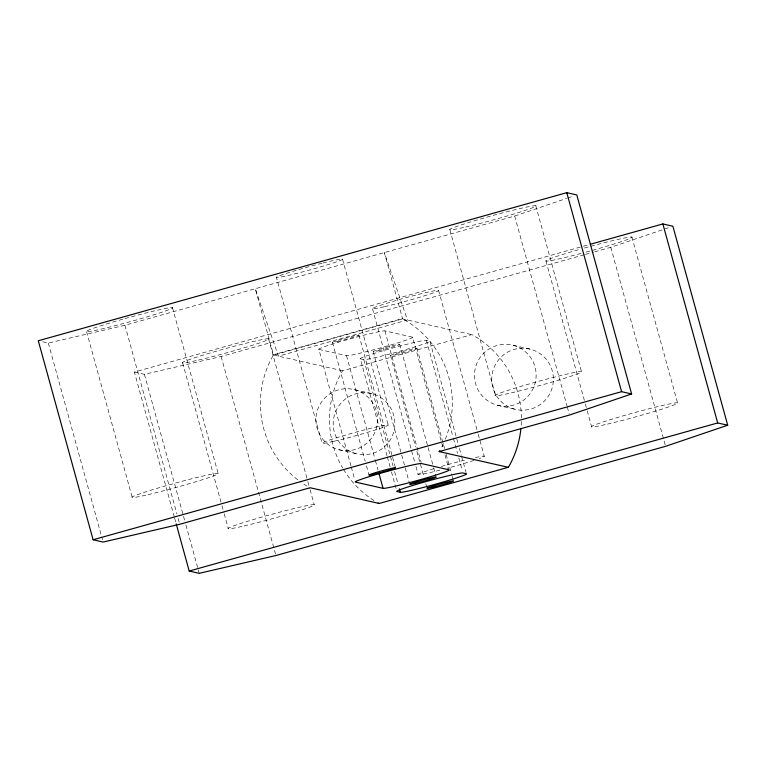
<?xml version="1.0" encoding="UTF-8"?>
<svg xmlns="http://www.w3.org/2000/svg" width="766" height="766" viewBox="0 0 766 766"><rect width="100%" height="100%" fill="white"/><g stroke="black" fill="none" stroke-linecap="round" stroke-linejoin="round"><path stroke-width="0.57" stroke-dasharray="3.83 2.87" d="M521.407 418.054A96.439 95.932 -77.2 0 0 472.756 335.058L471.712 334.637L342.651 370.801L341.962 371.711A96.439 95.932 -77.2 0 0 342.737 468.122M42.752 341.78L48.315 343.053L124.935 325.263L514.695 216.041L566.639 198.404M567.769 198.021L573.408 196.106M594.684 251.822L610.78 247.313L670.623 226.995M174.313 516.983L134.385 372.046L582.275 246.528M583.424 246.202L589.178 244.593M134.385 372.046L144.401 374.325L221.125 356.506L584.343 254.724M585.492 254.398L593.535 252.148M272.801 354.907L401.863 318.733L471.712 334.637M445.305 439.301A96.439 95.932 -77.2 0 0 403.663 319.326L402.619 318.905L273.558 355.07L272.868 355.979A96.439 95.932 -77.2 0 0 300.981 482.197M513.048 345.265A31.004 30.832 -77.2 0 1 527.286 396.97A31.004 30.832 -77.2 0 1 475.581 383.613A31.004 30.832 -77.2 0 1 513.048 345.265L530.321 349.2A31.004 30.832 -77.2 0 1 544.559 400.896A31.004 30.832 -77.2 0 1 492.854 387.548A31.004 30.832 -77.2 0 1 530.321 349.2M350.972 465.91L318.876 349.392A34.441 1.685 -15.4 0 1 348.453 339.348A34.441 1.685 -15.4 0 1 384.934 330.883L412.568 337.174L443.39 449.077M387.022 455.732L360.326 358.833A34.441 1.685 -15.4 0 1 389.904 348.789A34.441 1.685 -15.4 0 1 426.384 340.315L429.841 341.1L458.125 443.782M318.876 349.392L346.51 355.683A34.441 1.685 -15.4 0 0 382.99 347.209A34.441 1.685 -15.4 0 0 412.568 337.174M360.326 358.833L363.783 359.618A34.441 1.685 -15.4 0 0 400.264 351.144A34.441 1.685 -15.4 0 0 429.841 341.1M497.565 405.3L514.838 409.226M342.651 370.801L273.558 355.07L255.279 288.734L278.393 356.171L407.455 320.006L384.34 252.569L402.619 318.905M354.505 389.693A31.004 30.832 -77.2 0 1 368.743 441.398A31.004 30.832 -77.2 0 1 317.038 428.041A31.004 30.832 -77.2 0 1 354.505 389.693L371.778 393.628A31.004 30.832 -77.2 0 1 386.016 445.333A31.004 30.832 -77.2 0 1 334.311 431.976A31.004 30.832 -77.2 0 1 371.778 393.628M339.022 449.728L356.295 453.663M631.864 237.02L677.546 402.859M610.78 247.313L665.587 446.319M535.779 205.748L581.461 371.587M545.986 261.082L585.004 402.734M585.32 403.883L586.909 409.647M587.225 410.796L591.668 426.921M514.695 216.041L566.974 405.846M567.29 406.995L569.186 413.899M449.901 229.81L495.583 395.649M438.564 290.314L477.898 433.116M478.214 434.265L484.246 456.143M459.399 448.397L461.304 455.31M461.62 456.469L466.073 472.622M426.384 340.315L453.079 437.223M453.395 438.382L457.532 453.376M458.805 457.991L462.3 470.678M416.934 348.233L444.577 448.598M446.166 454.362L451.892 475.131M452.208 476.289L453.156 479.746M444.979 454.841L448.799 468.687M399.661 344.298L433.345 466.58M433.661 467.739L435.883 475.81M384.934 330.883L421.156 462.396M390.507 355.635L415.612 446.77M416.886 451.385L423.876 476.768M425.781 483.691L426.739 487.147M372.506 308.822L414.693 461.994M415.967 466.599L418.188 474.661A34.441 1.685 -15.4 0 0 441.771 469.673M373.233 351.699L409.465 483.222M342.479 259.042L388.161 424.871M358.9 335.02L392.259 456.153M392.585 457.302L395.438 467.691M363.783 359.618L393.015 465.747M394.605 471.521L397.784 483.059M387.337 456.89L390.2 467.27M391.474 471.885L396.233 489.196M346.51 355.683L375.11 459.514M375.426 460.663L377.973 469.893M332.473 342.421L365.2 461.247M366.474 465.862L369.02 475.092M351.288 467.059L354.782 479.755M321.979 263.236A34.441 1.685 -15.4 0 0 276.497 277.57L322.103 443.39M268.54 338.831L307.559 480.483M307.875 481.642L309.78 488.545M310.096 489.704L314.213 504.67M221.125 356.506L275.942 555.513M172.455 307.568L218.128 473.398M182.662 362.902L221.68 504.555M221.996 505.704L223.902 512.617M224.218 513.766L228.335 528.741M144.401 374.325L184.644 520.411M185.908 525.016L197.954 568.726M198.27 569.875L199.217 573.332M124.935 325.263L176.898 513.919M178.172 518.515L179.436 523.121M174.629 518.132L175.893 522.738M86.577 331.63L132.25 497.469M48.315 343.053L102.5 539.752M125.021 318.57A44.773 2.183 -15.4 0 1 169.095 309.627A44.773 2.183 -15.4 0 1 95.013 330.443A44.773 2.183 -15.4 0 1 123.91 318.886M443.476 443.533A96.439 95.932 -77.2 0 1 440.938 448.675M307.003 486.123A96.439 95.932 -77.2 0 1 301.967 482.886M521.368 421.472A96.439 95.932 -77.2 0 1 521.043 427.208M374.067 500.6A96.439 95.932 -77.2 0 1 343.34 469.146M475.313 457.58A34.441 1.685 -15.4 0 1 479.056 458.71M474.068 460.395A34.441 1.685 -15.4 0 1 447.066 468.275M418.15 474.652A34.441 1.685 -15.4 0 1 435.931 468.055M441.369 466.437A34.441 1.685 -15.4 0 1 466.963 459.543M584.439 248.031A44.773 2.183 -15.4 0 1 632.094 237.163A44.773 2.183 -15.4 0 1 585.511 252.253M581.049 253.45A44.773 2.183 -15.4 0 1 545.756 260.938A44.773 2.183 -15.4 0 1 579.977 249.285M322.974 262.987A34.441 1.685 -15.4 0 1 329.246 264.26A34.441 1.685 -15.4 0 1 276.497 277.57M511.334 392.853A44.773 2.183 -15.4 0 0 581.155 372.257A44.773 2.183 -15.4 0 0 523.073 385.738A44.773 2.183 -15.4 0 0 511.334 392.853M465.651 227.014A44.773 2.183 -15.4 0 0 535.482 206.418A44.773 2.183 -15.4 0 0 477.39 219.909A44.773 2.183 -15.4 0 0 465.651 227.014M148.001 494.664A44.773 2.183 -15.4 0 0 217.831 474.077A44.773 2.183 -15.4 0 0 159.74 487.559A44.773 2.183 -15.4 0 0 148.001 494.664M395.361 354.773A13.778 0.67 -15.4 0 0 416.838 348.434A13.778 0.67 -15.4 0 0 398.971 352.59A13.778 0.67 -15.4 0 0 395.361 354.773M378.088 350.838A13.778 0.67 -15.4 0 0 399.565 344.509A13.778 0.67 -15.4 0 0 381.698 348.654A13.778 0.67 -15.4 0 0 378.088 350.838M337.318 341.559A13.778 0.67 -15.4 0 0 358.804 335.221A13.778 0.67 -15.4 0 0 340.927 339.376A13.778 0.67 -15.4 0 0 337.318 341.559M198.413 360.097A44.773 2.183 -15.4 0 0 268.234 339.51A44.773 2.183 -15.4 0 0 210.143 352.992A44.773 2.183 -15.4 0 0 198.413 360.097M244.086 525.936A44.773 2.183 -15.4 0 0 313.916 505.349A44.773 2.183 -15.4 0 0 255.825 518.831A44.773 2.183 -15.4 0 0 244.086 525.936M384.618 306.668A34.441 1.685 -15.4 0 0 438.334 290.831A34.441 1.685 -15.4 0 0 393.647 301.201A34.441 1.685 -15.4 0 0 384.618 306.668M607.419 424.115A44.773 2.183 -15.4 0 0 677.249 403.529A44.773 2.183 -15.4 0 0 619.158 417.01A44.773 2.183 -15.4 0 0 607.419 424.115M334.215 441.235A34.441 1.685 -15.4 0 0 387.931 425.398A34.441 1.685 -15.4 0 0 343.245 435.768A34.441 1.685 -15.4 0 0 334.215 441.235"/><path stroke-width="1.15" d="M520.937 428.357A96.439 95.932 -77.2 0 1 508.93 466.398L508.251 467.308L439.157 451.576L439.837 450.667M508.251 467.308L379.189 503.473L310.096 487.741L179.751 524.27L103.132 542.06L93.117 539.771L38.3 340.774L566.783 192.668L576.798 194.957L631.615 393.954L569.502 415.048L439.157 451.576M590.327 244.268L662.868 223.94L672.883 226.229L727.7 425.226L665.587 446.319L275.942 555.513L199.217 573.332L189.202 571.043L176.209 523.887M93.117 539.771L621.599 391.675L631.615 393.954M189.202 571.043L717.685 422.947L727.7 425.226M383.057 488.354L355.414 482.063A34.441 1.685 -15.4 0 1 384.992 472.019A34.441 1.685 -15.4 0 1 421.472 463.545L449.115 469.845A34.441 1.685 -15.4 0 1 419.538 479.88A34.441 1.685 -15.4 0 1 383.057 488.354L378.921 473.359M400.331 492.289L396.874 491.494A34.441 1.685 -15.4 0 1 426.451 481.46A34.441 1.685 -15.4 0 1 462.932 472.986L466.389 473.771A34.441 1.685 -15.4 0 1 436.812 483.815A34.441 1.685 -15.4 0 1 400.331 492.289L399.373 488.823M378.145 503.051L379.189 503.473M662.868 223.94L717.685 422.947M566.783 192.668L621.599 391.675M431.9 487.444A13.778 0.67 -15.4 0 0 453.386 481.105A13.778 0.67 -15.4 0 0 435.509 485.261A13.778 0.67 -15.4 0 0 431.9 487.444M414.626 483.509A13.778 0.67 -15.4 0 0 436.113 477.18A13.778 0.67 -15.4 0 0 418.236 481.326A13.778 0.67 -15.4 0 0 414.626 483.509M373.865 474.231A13.778 0.67 -15.4 0 0 395.352 467.892A13.778 0.67 -15.4 0 0 377.475 472.048A13.778 0.67 -15.4 0 0 373.865 474.231"/></g></svg>
